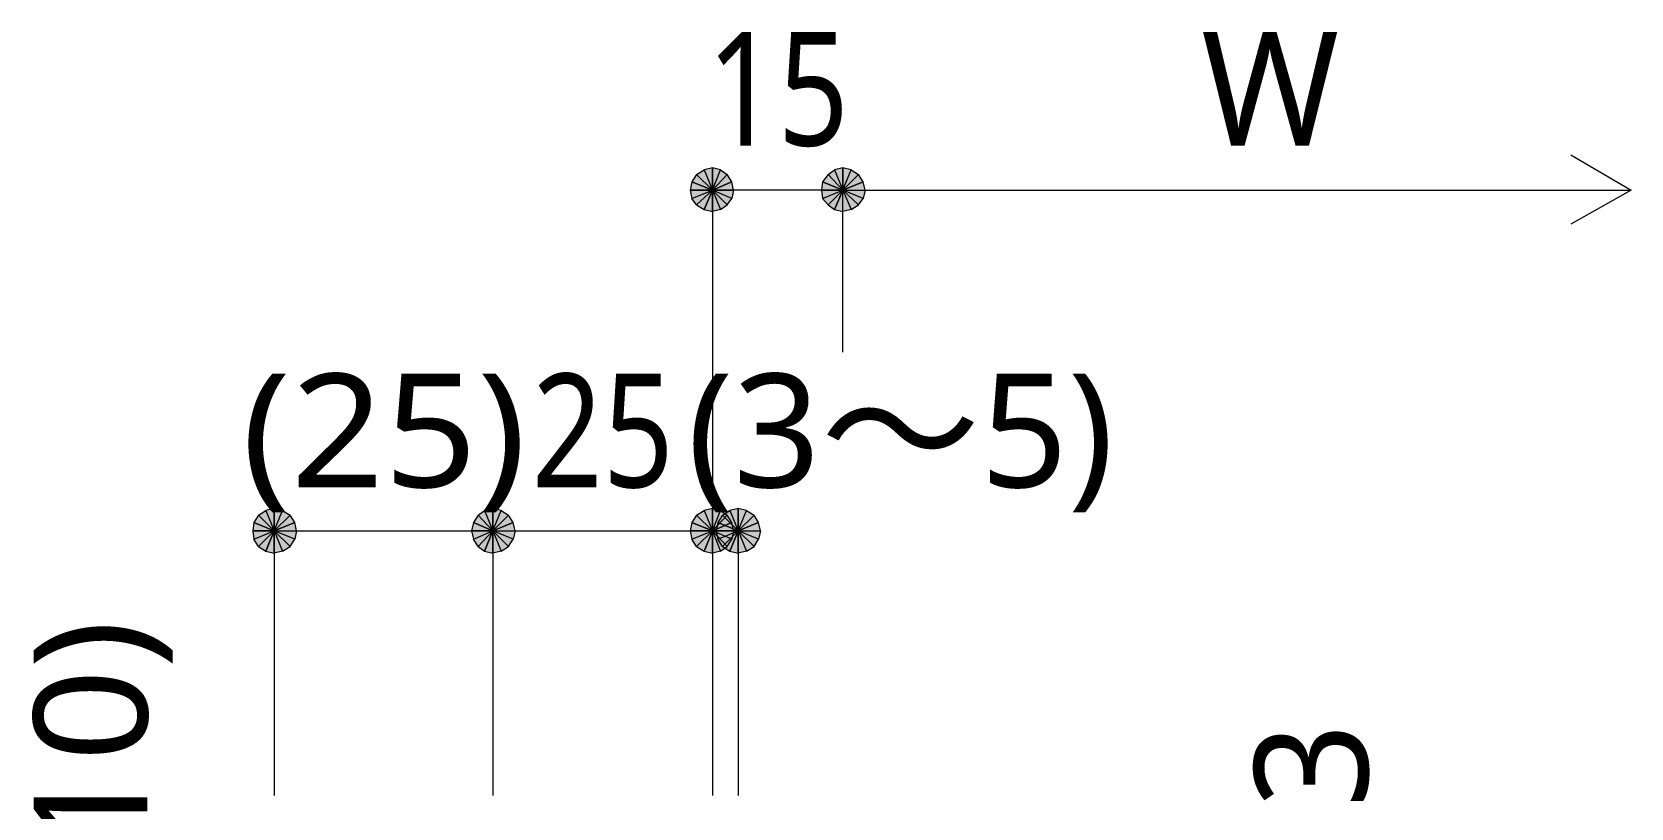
# Model space of a CAD drawing. Header units: millimetres. Extents: x 0 to 420, y 0 to 297.
# Drawn here: x 247.34 to 283.89, y 115.75 to 133.49 of the extents above; entities that cross this region are included whole.
import ezdxf
from ezdxf.enums import TextEntityAlignment as Align

# ---------------------------------------------------------------- set-up
doc = ezdxf.new("R2010")
doc.units = ezdxf.units.MM
doc.styles.add('kst32b', font='NotoSansJP-Variable.ttf')

msp = doc.modelspace()

# ---------------------------------------------------------------- hatches: boundary and pattern name
h = msp.add_hatch(color=7)
h.paths.add_polyline_path([(262.89, 130.387), (262.7, 130.344), (262.89, 129.879), (262.89, 130.387)])
h.paths.add_polyline_path([(262.7, 130.344), (262.89, 129.879), (262.53, 130.238), (262.7, 130.344)])
h.paths.add_polyline_path([(262.89, 129.879), (262.53, 130.238), (262.424, 130.069), (262.89, 129.879)])
h = msp.add_hatch(color=7)
h.paths.add_polyline_path([(263.335, 130.069), (263.229, 130.238), (262.89, 129.879), (263.335, 130.069)])
h.paths.add_polyline_path([(263.229, 130.238), (262.89, 129.879), (263.08, 130.344), (263.229, 130.238)])
h.paths.add_polyline_path([(262.89, 129.879), (263.08, 130.344), (262.89, 130.387), (262.89, 129.879)])
h = msp.add_hatch(color=7)
h.paths.add_polyline_path([(265.875, 130.387), (265.684, 130.344), (265.875, 129.879), (265.875, 130.387)])
h.paths.add_polyline_path([(265.684, 130.344), (265.875, 129.879), (265.536, 130.238), (265.684, 130.344)])
h.paths.add_polyline_path([(265.875, 129.879), (265.536, 130.238), (265.409, 130.069), (265.875, 129.879)])
h = msp.add_hatch(color=7)
h.paths.add_polyline_path([(266.34, 130.069), (266.234, 130.238), (265.875, 129.879), (266.34, 130.069)])
h.paths.add_polyline_path([(266.234, 130.238), (265.875, 129.879), (266.065, 130.344), (266.234, 130.238)])
h.paths.add_polyline_path([(265.875, 129.879), (266.065, 130.344), (265.875, 130.387), (265.875, 129.879)])
for points in [[(262.424, 130.069), (262.382, 129.879), (262.89, 129.879), (262.424, 130.069)], [(265.409, 130.069), (265.388, 129.879), (265.875, 129.879), (265.409, 130.069)], [(252.412, 122.28), (252.391, 122.089), (252.878, 122.089), (252.412, 122.28)], [(257.429, 122.28), (257.387, 122.089), (257.873, 122.089), (257.429, 122.28)], [(262.424, 122.28), (262.382, 122.089), (262.89, 122.089), (262.424, 122.28)], [(263.017, 122.28), (262.975, 122.089), (263.483, 122.089), (263.017, 122.28)]]:
    msp.add_hatch(color=7).paths.add_polyline_path(points)
h = msp.add_hatch(color=7)
h.paths.add_polyline_path([(262.382, 129.879), (262.424, 129.688), (262.89, 129.879), (262.382, 129.879)])
h.paths.add_polyline_path([(262.424, 129.688), (262.89, 129.879), (262.53, 129.54), (262.424, 129.688)])
h.paths.add_polyline_path([(262.89, 129.879), (262.53, 129.54), (262.7, 129.434), (262.89, 129.879)])
h = msp.add_hatch(color=7)
h.paths.add_polyline_path([(262.7, 129.434), (262.89, 129.392), (262.89, 129.879), (262.7, 129.434)])
h.paths.add_polyline_path([(262.89, 129.392), (262.89, 129.879), (263.08, 129.434), (262.89, 129.392)])
h.paths.add_polyline_path([(262.89, 129.879), (263.08, 129.434), (263.229, 129.54), (262.89, 129.879)])
h = msp.add_hatch(color=7)
h.paths.add_polyline_path([(263.229, 129.54), (263.335, 129.688), (262.89, 129.879), (263.229, 129.54)])
h.paths.add_polyline_path([(263.335, 129.688), (262.89, 129.879), (263.377, 129.879), (263.335, 129.688)])
h.paths.add_polyline_path([(262.89, 129.879), (263.377, 129.879), (263.335, 130.069), (262.89, 129.879)])
h = msp.add_hatch(color=7)
h.paths.add_polyline_path([(265.388, 129.879), (265.409, 129.688), (265.875, 129.879), (265.388, 129.879)])
h.paths.add_polyline_path([(265.409, 129.688), (265.875, 129.879), (265.536, 129.54), (265.409, 129.688)])
h.paths.add_polyline_path([(265.875, 129.879), (265.536, 129.54), (265.684, 129.434), (265.875, 129.879)])
h = msp.add_hatch(color=7)
h.paths.add_polyline_path([(265.684, 129.434), (265.875, 129.392), (265.875, 129.879), (265.684, 129.434)])
h.paths.add_polyline_path([(265.875, 129.392), (265.875, 129.879), (266.065, 129.434), (265.875, 129.392)])
h.paths.add_polyline_path([(265.875, 129.879), (266.065, 129.434), (266.234, 129.54), (265.875, 129.879)])
h = msp.add_hatch(color=7)
h.paths.add_polyline_path([(266.234, 129.54), (266.34, 129.688), (265.875, 129.879), (266.234, 129.54)])
h.paths.add_polyline_path([(266.34, 129.688), (265.875, 129.879), (266.382, 129.879), (266.34, 129.688)])
h.paths.add_polyline_path([(265.875, 129.879), (266.382, 129.879), (266.34, 130.069), (265.875, 129.879)])
h = msp.add_hatch(color=7)
h.paths.add_polyline_path([(252.878, 122.597), (252.688, 122.555), (252.878, 122.089), (252.878, 122.597)])
h.paths.add_polyline_path([(252.688, 122.555), (252.878, 122.089), (252.518, 122.449), (252.688, 122.555)])
h.paths.add_polyline_path([(252.878, 122.089), (252.518, 122.449), (252.412, 122.28), (252.878, 122.089)])
h = msp.add_hatch(color=7)
h.paths.add_polyline_path([(253.344, 122.28), (253.238, 122.449), (252.878, 122.089), (253.344, 122.28)])
h.paths.add_polyline_path([(253.238, 122.449), (252.878, 122.089), (253.069, 122.555), (253.238, 122.449)])
h.paths.add_polyline_path([(252.878, 122.089), (253.069, 122.555), (252.878, 122.597), (252.878, 122.089)])
h = msp.add_hatch(color=7)
h.paths.add_polyline_path([(257.873, 122.597), (257.683, 122.555), (257.873, 122.089), (257.873, 122.597)])
h.paths.add_polyline_path([(257.683, 122.555), (257.873, 122.089), (257.535, 122.449), (257.683, 122.555)])
h.paths.add_polyline_path([(257.873, 122.089), (257.535, 122.449), (257.429, 122.28), (257.873, 122.089)])
h = msp.add_hatch(color=7)
h.paths.add_polyline_path([(258.339, 122.28), (258.233, 122.449), (257.873, 122.089), (258.339, 122.28)])
h.paths.add_polyline_path([(258.233, 122.449), (257.873, 122.089), (258.064, 122.555), (258.233, 122.449)])
h.paths.add_polyline_path([(257.873, 122.089), (258.064, 122.555), (257.873, 122.597), (257.873, 122.089)])
h = msp.add_hatch(color=7)
h.paths.add_polyline_path([(262.89, 122.597), (262.7, 122.555), (262.89, 122.089), (262.89, 122.597)])
h.paths.add_polyline_path([(262.7, 122.555), (262.89, 122.089), (262.53, 122.449), (262.7, 122.555)])
h.paths.add_polyline_path([(262.89, 122.089), (262.53, 122.449), (262.424, 122.28), (262.89, 122.089)])
h = msp.add_hatch(color=7)
h.paths.add_polyline_path([(263.335, 122.28), (263.229, 122.449), (262.89, 122.089), (263.335, 122.28)])
h.paths.add_polyline_path([(263.229, 122.449), (262.89, 122.089), (263.08, 122.555), (263.229, 122.449)])
h.paths.add_polyline_path([(262.89, 122.089), (263.08, 122.555), (262.89, 122.597), (262.89, 122.089)])
h = msp.add_hatch(color=7)
h.paths.add_polyline_path([(263.483, 122.597), (263.292, 122.555), (263.483, 122.089), (263.483, 122.597)])
h.paths.add_polyline_path([(263.292, 122.555), (263.483, 122.089), (263.123, 122.449), (263.292, 122.555)])
h.paths.add_polyline_path([(263.483, 122.089), (263.123, 122.449), (263.017, 122.28), (263.483, 122.089)])
h = msp.add_hatch(color=7)
h.paths.add_polyline_path([(263.948, 122.28), (263.843, 122.449), (263.483, 122.089), (263.948, 122.28)])
h.paths.add_polyline_path([(263.843, 122.449), (263.483, 122.089), (263.673, 122.555), (263.843, 122.449)])
h.paths.add_polyline_path([(263.483, 122.089), (263.673, 122.555), (263.483, 122.597), (263.483, 122.089)])
h = msp.add_hatch(color=7)
h.paths.add_polyline_path([(252.391, 122.089), (252.412, 121.899), (252.878, 122.089), (252.391, 122.089)])
h.paths.add_polyline_path([(252.412, 121.899), (252.878, 122.089), (252.518, 121.729), (252.412, 121.899)])
h.paths.add_polyline_path([(252.878, 122.089), (252.518, 121.729), (252.688, 121.624), (252.878, 122.089)])
h = msp.add_hatch(color=7)
h.paths.add_polyline_path([(252.688, 121.624), (252.878, 121.581), (252.878, 122.089), (252.688, 121.624)])
h.paths.add_polyline_path([(252.878, 121.581), (252.878, 122.089), (253.069, 121.624), (252.878, 121.581)])
h.paths.add_polyline_path([(252.878, 122.089), (253.069, 121.624), (253.238, 121.729), (252.878, 122.089)])
h = msp.add_hatch(color=7)
h.paths.add_polyline_path([(253.238, 121.729), (253.344, 121.899), (252.878, 122.089), (253.238, 121.729)])
h.paths.add_polyline_path([(253.344, 121.899), (252.878, 122.089), (253.386, 122.089), (253.344, 121.899)])
h.paths.add_polyline_path([(252.878, 122.089), (253.386, 122.089), (253.344, 122.28), (252.878, 122.089)])
h = msp.add_hatch(color=7)
h.paths.add_polyline_path([(257.387, 122.089), (257.429, 121.899), (257.873, 122.089), (257.387, 122.089)])
h.paths.add_polyline_path([(257.429, 121.899), (257.873, 122.089), (257.535, 121.729), (257.429, 121.899)])
h.paths.add_polyline_path([(257.873, 122.089), (257.535, 121.729), (257.683, 121.624), (257.873, 122.089)])
h = msp.add_hatch(color=7)
h.paths.add_polyline_path([(257.683, 121.624), (257.873, 121.581), (257.873, 122.089), (257.683, 121.624)])
h.paths.add_polyline_path([(257.873, 121.581), (257.873, 122.089), (258.064, 121.624), (257.873, 121.581)])
h.paths.add_polyline_path([(257.873, 122.089), (258.064, 121.624), (258.233, 121.729), (257.873, 122.089)])
h = msp.add_hatch(color=7)
h.paths.add_polyline_path([(258.233, 121.729), (258.339, 121.899), (257.873, 122.089), (258.233, 121.729)])
h.paths.add_polyline_path([(258.339, 121.899), (257.873, 122.089), (258.382, 122.089), (258.339, 121.899)])
h.paths.add_polyline_path([(257.873, 122.089), (258.382, 122.089), (258.339, 122.28), (257.873, 122.089)])
h = msp.add_hatch(color=7)
h.paths.add_polyline_path([(262.382, 122.089), (262.424, 121.899), (262.89, 122.089), (262.382, 122.089)])
h.paths.add_polyline_path([(262.424, 121.899), (262.89, 122.089), (262.53, 121.729), (262.424, 121.899)])
h.paths.add_polyline_path([(262.89, 122.089), (262.53, 121.729), (262.7, 121.624), (262.89, 122.089)])
h = msp.add_hatch(color=7)
h.paths.add_polyline_path([(262.7, 121.624), (262.89, 121.581), (262.89, 122.089), (262.7, 121.624)])
h.paths.add_polyline_path([(262.89, 121.581), (262.89, 122.089), (263.08, 121.624), (262.89, 121.581)])
h.paths.add_polyline_path([(262.89, 122.089), (263.08, 121.624), (263.229, 121.729), (262.89, 122.089)])
h = msp.add_hatch(color=7)
h.paths.add_polyline_path([(263.229, 121.729), (263.335, 121.899), (262.89, 122.089), (263.229, 121.729)])
h.paths.add_polyline_path([(263.335, 121.899), (262.89, 122.089), (263.377, 122.089), (263.335, 121.899)])
h.paths.add_polyline_path([(262.89, 122.089), (263.377, 122.089), (263.335, 122.28), (262.89, 122.089)])
h = msp.add_hatch(color=7)
h.paths.add_polyline_path([(262.975, 122.089), (263.017, 121.899), (263.483, 122.089), (262.975, 122.089)])
h.paths.add_polyline_path([(263.017, 121.899), (263.483, 122.089), (263.123, 121.729), (263.017, 121.899)])
h.paths.add_polyline_path([(263.483, 122.089), (263.123, 121.729), (263.292, 121.624), (263.483, 122.089)])
h = msp.add_hatch(color=7)
h.paths.add_polyline_path([(263.292, 121.624), (263.483, 121.581), (263.483, 122.089), (263.292, 121.624)])
h.paths.add_polyline_path([(263.483, 121.581), (263.483, 122.089), (263.673, 121.624), (263.483, 121.581)])
h.paths.add_polyline_path([(263.483, 122.089), (263.673, 121.624), (263.843, 121.729), (263.483, 122.089)])
h = msp.add_hatch(color=7)
h.paths.add_polyline_path([(263.843, 121.729), (263.948, 121.899), (263.483, 122.089), (263.843, 121.729)])
h.paths.add_polyline_path([(263.948, 121.899), (263.483, 122.089), (263.991, 122.089), (263.948, 121.899)])
h.paths.add_polyline_path([(263.483, 122.089), (263.991, 122.089), (263.948, 122.28), (263.483, 122.089)])

# ---------------------------------------------------------------- linework, layer by layer
at = {"lineweight": 13}
for points in [[(282.512, 130.683), (283.887, 129.879), (282.512, 129.096)], [(262.89, 129.879), (262.89, 116.036)], [(265.875, 129.879), (262.89, 129.879)], [(265.875, 126.175), (265.875, 129.879), (283.866, 129.879)], [(252.878, 122.089), (252.878, 116.036)], [(252.878, 122.089), (257.873, 122.089), (262.89, 122.089), (263.483, 122.089)], [(257.873, 122.089), (257.873, 116.036)], [(263.483, 122.089), (263.483, 116.036)]]:
    msp.add_lwpolyline(points, dxfattribs=at)
at = {"lineweight": 0}
for points in [[(262.89, 129.879), (262.53, 130.238), (262.424, 130.069)], [(262.7, 130.344), (262.89, 129.879), (262.53, 130.238)], [(262.89, 130.387), (262.7, 130.344), (262.89, 129.879)], [(262.89, 129.879), (263.08, 130.344), (262.89, 130.387)], [(263.229, 130.238), (262.89, 129.879), (263.08, 130.344)], [(263.335, 130.069), (263.229, 130.238), (262.89, 129.879)], [(265.875, 129.879), (265.536, 130.238), (265.409, 130.069)], [(265.684, 130.344), (265.875, 129.879), (265.536, 130.238)], [(265.875, 130.387), (265.684, 130.344), (265.875, 129.879)], [(265.875, 129.879), (266.065, 130.344), (265.875, 130.387)], [(266.234, 130.238), (265.875, 129.879), (266.065, 130.344)], [(266.34, 130.069), (266.234, 130.238), (265.875, 129.879)], [(262.424, 130.069), (262.382, 129.879), (262.89, 129.879)], [(262.382, 129.879), (262.424, 129.688), (262.89, 129.879)], [(262.424, 129.688), (262.89, 129.879), (262.53, 129.54)], [(262.89, 129.879), (262.53, 129.54), (262.7, 129.434)], [(262.7, 129.434), (262.89, 129.392), (262.89, 129.879)], [(262.89, 129.879), (263.377, 129.879), (263.335, 130.069)], [(262.89, 129.392), (262.89, 129.879), (263.08, 129.434)], [(262.89, 129.879), (263.08, 129.434), (263.229, 129.54)], [(263.229, 129.54), (263.335, 129.688), (262.89, 129.879)], [(263.335, 129.688), (262.89, 129.879), (263.377, 129.879)], [(265.409, 130.069), (265.388, 129.879), (265.875, 129.879)], [(265.388, 129.879), (265.409, 129.688), (265.875, 129.879)], [(265.409, 129.688), (265.875, 129.879), (265.536, 129.54)], [(265.875, 129.879), (265.536, 129.54), (265.684, 129.434)], [(265.684, 129.434), (265.875, 129.392), (265.875, 129.879)], [(265.875, 129.879), (266.382, 129.879), (266.34, 130.069)], [(265.875, 129.392), (265.875, 129.879), (266.065, 129.434)], [(265.875, 129.879), (266.065, 129.434), (266.234, 129.54)], [(266.234, 129.54), (266.34, 129.688), (265.875, 129.879)], [(266.34, 129.688), (265.875, 129.879), (266.382, 129.879)], [(252.878, 122.089), (252.518, 122.449), (252.412, 122.28)], [(252.688, 122.555), (252.878, 122.089), (252.518, 122.449)], [(252.878, 122.597), (252.688, 122.555), (252.878, 122.089)], [(252.878, 122.089), (253.069, 122.555), (252.878, 122.597)], [(253.238, 122.449), (252.878, 122.089), (253.069, 122.555)], [(253.344, 122.28), (253.238, 122.449), (252.878, 122.089)], [(257.873, 122.089), (257.535, 122.449), (257.429, 122.28)], [(257.683, 122.555), (257.873, 122.089), (257.535, 122.449)], [(257.873, 122.597), (257.683, 122.555), (257.873, 122.089)], [(257.873, 122.089), (258.064, 122.555), (257.873, 122.597)], [(258.233, 122.449), (257.873, 122.089), (258.064, 122.555)], [(258.339, 122.28), (258.233, 122.449), (257.873, 122.089)], [(262.89, 122.089), (262.53, 122.449), (262.424, 122.28)], [(262.7, 122.555), (262.89, 122.089), (262.53, 122.449)], [(262.89, 122.597), (262.7, 122.555), (262.89, 122.089)], [(262.89, 122.089), (263.08, 122.555), (262.89, 122.597)], [(263.229, 122.449), (262.89, 122.089), (263.08, 122.555)], [(263.335, 122.28), (263.229, 122.449), (262.89, 122.089)], [(263.483, 122.089), (263.123, 122.449), (263.017, 122.28)], [(263.292, 122.555), (263.483, 122.089), (263.123, 122.449)], [(263.483, 122.597), (263.292, 122.555), (263.483, 122.089)], [(263.483, 122.089), (263.673, 122.555), (263.483, 122.597)], [(263.843, 122.449), (263.483, 122.089), (263.673, 122.555)], [(263.948, 122.28), (263.843, 122.449), (263.483, 122.089)], [(252.412, 122.28), (252.391, 122.089), (252.878, 122.089)], [(252.391, 122.089), (252.412, 121.899), (252.878, 122.089)], [(252.412, 121.899), (252.878, 122.089), (252.518, 121.729)], [(252.878, 122.089), (252.518, 121.729), (252.688, 121.624)], [(252.688, 121.624), (252.878, 121.581), (252.878, 122.089)], [(252.878, 122.089), (253.386, 122.089), (253.344, 122.28)], [(252.878, 121.581), (252.878, 122.089), (253.069, 121.624)], [(252.878, 122.089), (253.069, 121.624), (253.238, 121.729)], [(253.238, 121.729), (253.344, 121.899), (252.878, 122.089)], [(253.344, 121.899), (252.878, 122.089), (253.386, 122.089)], [(257.429, 122.28), (257.387, 122.089), (257.873, 122.089)], [(257.387, 122.089), (257.429, 121.899), (257.873, 122.089)], [(257.429, 121.899), (257.873, 122.089), (257.535, 121.729)], [(257.873, 122.089), (257.535, 121.729), (257.683, 121.624)], [(257.683, 121.624), (257.873, 121.581), (257.873, 122.089)], [(257.873, 122.089), (258.382, 122.089), (258.339, 122.28)], [(257.873, 121.581), (257.873, 122.089), (258.064, 121.624)], [(257.873, 122.089), (258.064, 121.624), (258.233, 121.729)], [(258.233, 121.729), (258.339, 121.899), (257.873, 122.089)], [(258.339, 121.899), (257.873, 122.089), (258.382, 122.089)], [(262.424, 122.28), (262.382, 122.089), (262.89, 122.089)], [(262.382, 122.089), (262.424, 121.899), (262.89, 122.089)], [(262.424, 121.899), (262.89, 122.089), (262.53, 121.729)], [(262.89, 122.089), (262.53, 121.729), (262.7, 121.624)], [(262.7, 121.624), (262.89, 121.581), (262.89, 122.089)], [(262.89, 122.089), (263.377, 122.089), (263.335, 122.28)], [(262.89, 121.581), (262.89, 122.089), (263.08, 121.624)], [(262.89, 122.089), (263.08, 121.624), (263.229, 121.729)], [(263.229, 121.729), (263.335, 121.899), (262.89, 122.089)], [(263.335, 121.899), (262.89, 122.089), (263.377, 122.089)], [(263.017, 122.28), (262.975, 122.089), (263.483, 122.089)], [(262.975, 122.089), (263.017, 121.899), (263.483, 122.089)], [(263.017, 121.899), (263.483, 122.089), (263.123, 121.729)], [(263.483, 122.089), (263.123, 121.729), (263.292, 121.624)], [(263.292, 121.624), (263.483, 121.581), (263.483, 122.089)], [(263.483, 122.089), (263.991, 122.089), (263.948, 122.28)], [(263.483, 121.581), (263.483, 122.089), (263.673, 121.624)], [(263.483, 122.089), (263.673, 121.624), (263.843, 121.729)], [(263.843, 121.729), (263.948, 121.899), (263.483, 122.089)], [(263.948, 121.899), (263.483, 122.089), (263.991, 122.089)]]:
    msp.add_lwpolyline(points, close=True, dxfattribs=at)

# ---------------------------------------------------------------- texts
at = {"style": 'kst32b'}
for s, p, p2 in [('15', (262.763, 130.895), (266.012, 130.895)), ('(25)', (252.137, 123.084), (258.635, 123.084)), ('25', (258.762, 123.084), (262.011, 123.084)), ('(3～5)', (262.319, 123.084), (272.064, 123.084)), ('(10)', (249.978, 113.559), (249.978, 120.056))]:
    msp.add_text(s, height=2.5989, dxfattribs=at).set_placement(p, p2, align=Align.FIT)
msp.add_text('W', height=2.599, dxfattribs=at).set_placement((274.066, 130.895))
msp.add_text('3', height=2.599, rotation=90, dxfattribs=at).set_placement((277.876, 115.761))

doc.saveas('drawing.dxf')
